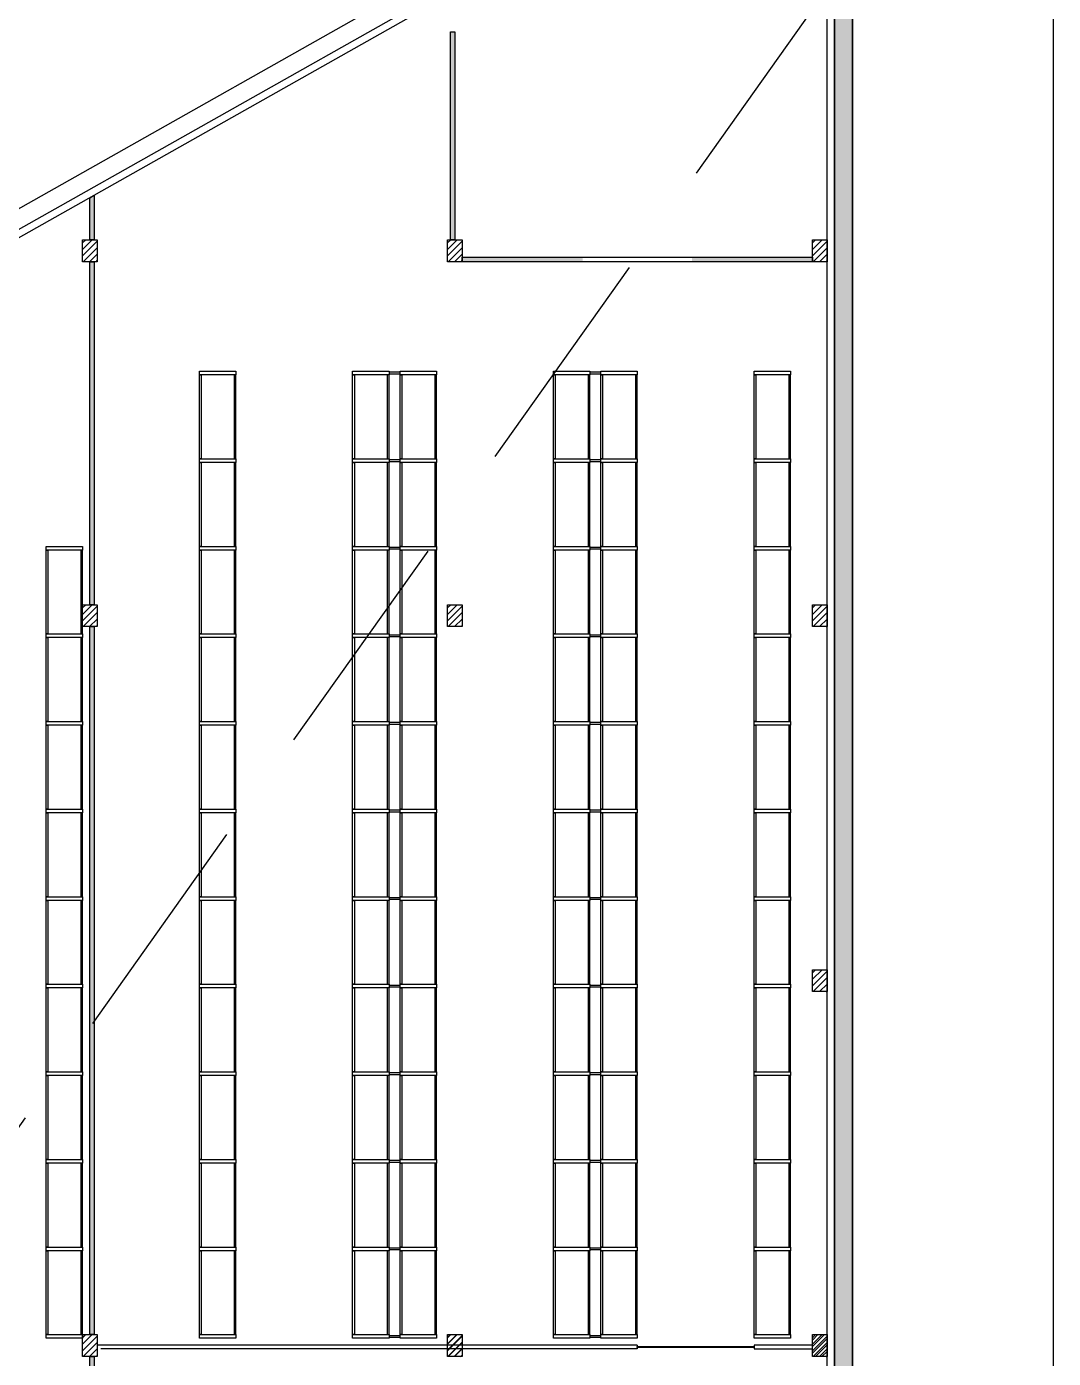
# Model space of a CAD drawing. Header units: millimetres. Extents: x 403 to 619, y 594 to 709.
# Drawn here: x 591.36 to 619.49, y 634.37 to 670.86 of the extents above; entities that cross this region are included whole.
import ezdxf

# ---------------------------------------------------------------- set-up
doc = ezdxf.new("R2010")
doc.units = ezdxf.units.MM
doc.linetypes.add('HIDDEN', pattern=[9.525, 6.35, -3.175])
for name, color, linetype in [('BASTIDOR', 5, 'Continuous'), ('Cortina Frigorífica', 252, 'Continuous'), ('COTAS', 6, 'Continuous'), ('Hatch', 252, 'Continuous'), ('LARGUERO', 30, 'Continuous'), ('UB', 1, 'Continuous')]:
    doc.layers.add(name, color=color, linetype=linetype)

# ---------------------------------------------------------------- blocks, each defined once
blk = doc.blocks.new('A$C3E6B7836')
h = blk.add_hatch()
h.set_pattern_fill('ANSI31', color=256, style=0)
h.set_pattern_definition([(45, (-13.37838, -34.88476), (-0.08838835, 0.08838835), [])])
h.paths.add_polyline_path([(-0.2, -0.3), (-0.2, 0.3), (0.2, 0.3), (0.2, -0.3)])
blk.add_lwpolyline([(-0.2, -0.3), (-0.2, 0.3), (0.2, 0.3), (0.2, -0.3), (-0.2, -0.3)])

msp = doc.modelspace()

# ---------------------------------------------------------------- hatches: boundary and pattern name
msp.add_hatch(color=1).paths.add_polyline_path([(593.089582, 665.020915), (593.089582, 666.174649), (593.209582, 666.242391), (593.209582, 665.020915)])
h = msp.add_hatch()
h.set_pattern_fill('ANSI31', color=253, style=0)
h.set_pattern_definition([(45, (579.71121, 629.83616), (-0.08838835, 0.08838835), [])])
h.paths.add_polyline_path([(592.889582, 664.420915), (592.889582, 665.020915), (593.289582, 665.020915), (593.289582, 664.420915)])
h = msp.add_hatch()
h.set_pattern_fill('ANSI31', color=253, style=0)
h.set_pattern_definition([(45, (589.71121, 629.83616), (-0.08838835, 0.08838835), [])])
h.paths.add_polyline_path([(602.889582, 664.420915), (602.889582, 665.020915), (603.289582, 665.020915), (603.289582, 664.420915)])
h = msp.add_hatch()
h.set_pattern_fill('ANSI31', color=253, style=0)
h.set_pattern_definition([(45, (599.71121, 629.83616), (-0.08838835, 0.08838835), [])])
h.paths.add_polyline_path([(612.889582, 664.420915), (612.889582, 665.020915), (613.289582, 665.020915), (613.289582, 664.420915)])
h = msp.add_hatch()
h.set_pattern_fill('ANSI31', color=253, style=0)
h.set_pattern_definition([(45, (589.71121, 619.83616), (-0.08838835, 0.08838835), [])])
h.paths.add_polyline_path([(602.889582, 654.420915), (602.889582, 655.020915), (603.289582, 655.020915), (603.289582, 654.420915)])
h = msp.add_hatch()
h.set_pattern_fill('ANSI31', color=253, style=0)
h.set_pattern_definition([(45, (599.71121, 619.83616), (-0.08838835, 0.08838835), [])])
h.paths.add_polyline_path([(612.889582, 654.420915), (612.889582, 655.020915), (613.289582, 655.020915), (613.289582, 654.420915)])
h = msp.add_hatch()
h.set_pattern_fill('ANSI31', color=253, style=0)
h.set_pattern_definition([(45, (599.71121, 609.83616), (-0.08838835, 0.08838835), [])])
h.paths.add_polyline_path([(612.889582, 644.420915), (612.889582, 645.020915), (613.289582, 645.020915), (613.289582, 644.420915)])
h = msp.add_hatch()
h.set_pattern_fill('ANSI31', color=253, style=0)
h.set_pattern_definition([(45, (589.71121, 599.83616), (-0.08838835, 0.08838835), [])])
h.paths.add_polyline_path([(602.889582, 634.420915), (602.889582, 635.020915), (603.289582, 635.020915), (603.289582, 634.420915)])
h = msp.add_hatch()
h.set_pattern_fill('ANSI31', color=253, style=0)
h.set_pattern_definition([(45, (599.71121, 599.83616), (-0.08838835, 0.08838835), [])])
h.paths.add_polyline_path([(612.889582, 634.420915), (612.889582, 635.020915), (613.289582, 635.020915), (613.289582, 634.420915)])
at = {"layer": 'BASTIDOR'}
for points in [[(602.969582, 665.020915), (602.969582, 670.720915), (603.089582, 670.720915), (603.089582, 665.020915)], [(593.089582, 655.020915), (593.089582, 664.420915), (593.209582, 664.420915), (593.209582, 655.020915)], [(593.089582, 635.020915), (593.089582, 654.420915), (593.209582, 654.420915), (593.209582, 635.020915)], [(593.089582, 615.020915), (593.089582, 634.420915), (593.209582, 634.420915), (593.209582, 615.020915)]]:
    msp.add_hatch(color=253, dxfattribs=at).paths.add_polyline_path(points)
h = msp.add_hatch(color=253, dxfattribs=at)
h.paths.add_polyline_path([(606.589582, 664.420915), (606.589582, 664.540915), (603.289582, 664.540915), (603.289582, 664.420915)])
h.paths.add_polyline_path([(609.589582, 664.540915), (609.589582, 664.420915), (612.889582, 664.420915), (612.889582, 664.540915)])
h = msp.add_hatch(dxfattribs=at)
h.set_pattern_fill('ANSI31', color=253, style=0)
h.set_pattern_definition([(45, (579.71121, 619.83616), (-0.08838835, 0.08838835), [])])
h.paths.add_polyline_path([(592.889582, 654.420915), (592.889582, 655.020915), (593.289582, 655.020915), (593.289582, 654.420915)])
at = {"layer": 'Hatch'}
h = msp.add_hatch(color=256, dxfattribs=at)
h.dxf.hatch_style = 1
h.paths.add_polyline_path([(610.589582, 603.720915), (610.589582, 604.220915), (613.489582, 604.220915), (613.489582, 672.320915), (610.873271, 672.320915), (610.873271, 672.820915), (613.989582, 672.820915), (613.989582, 603.720915)])

# ---------------------------------------------------------------- linework, layer by layer
at = {"color": 253}
for p, q in [((619.489582, 594.220915), (619.489582, 692.790915)), ((613.989582, 603.720915), (613.989582, 672.820915)), ((603.570414, 672.320915), (589.894007, 664.600363)), ((613.489582, 604.220915), (613.489582, 672.320915)), ((603.622967, 672.120915), (589.992326, 664.426198)), ((613.289582, 604.420915), (613.289582, 672.120915)), ((613.089582, 634.420915), (612.889582, 634.420915))]:
    msp.add_line(p, q, dxfattribs=at)
at = {"color": 1}
msp.add_line((613.089582, 634.420915), (612.889582, 634.420915), dxfattribs=at)
at = {"color": 253}
for points in [[(603.439029, 672.820915), (538.789582, 636.325259)], [(592.889582, 664.420915), (592.889582, 665.020915), (593.289582, 665.020915), (593.289582, 664.420915), (592.889582, 664.420915)], [(602.889582, 664.420915), (602.889582, 665.020915), (603.289582, 665.020915), (603.289582, 664.420915), (602.889582, 664.420915)], [(612.889582, 664.420915), (612.889582, 665.020915), (613.289582, 665.020915), (613.289582, 664.420915), (612.889582, 664.420915)], [(602.889582, 654.420915), (602.889582, 655.020915), (603.289582, 655.020915), (603.289582, 654.420915), (602.889582, 654.420915)], [(612.889582, 654.420915), (612.889582, 655.020915), (613.289582, 655.020915), (613.289582, 654.420915), (612.889582, 654.420915)], [(612.889582, 644.420915), (612.889582, 645.020915), (613.289582, 645.020915), (613.289582, 644.420915), (612.889582, 644.420915)], [(602.889582, 634.420915), (602.889582, 635.020915), (603.289582, 635.020915), (603.289582, 634.420915), (602.889582, 634.420915)], [(612.889582, 634.420915), (612.889582, 635.020915), (613.289582, 635.020915), (613.289582, 634.420915), (612.889582, 634.420915)]]:
    msp.add_lwpolyline(points, dxfattribs=at)
for points in [[(610.589582, 603.720915), (610.589582, 604.220915), (613.489582, 604.220915), (613.489582, 672.320915), (610.873271, 672.320915), (610.873271, 672.820915), (613.989582, 672.820915), (613.989582, 603.720915), (610.589582, 603.720915), (610.589582, 604.220915)], [(613.489582, 672.320915), (613.489582, 604.220915), (610.589582, 604.220915), (610.589582, 604.420915), (613.289582, 604.420915), (613.289582, 672.120915)], [(594.727743, 634.73296), (593.289582, 634.73296), (593.289582, 634.63296)], [(593.927743, 634.63296), (593.389582, 634.63296)], [(608.089582, 634.63296), (593.927743, 634.63296)], [(608.089582, 634.73296), (594.727743, 634.73296)], [(608.089582, 634.73296), (608.089582, 634.63296)], [(611.289582, 634.63296), (612.889582, 634.63296), (612.889582, 634.73296), (611.289582, 634.73296)], [(611.289582, 634.73296), (611.289582, 634.63296)]]:
    msp.add_lwpolyline(points)
at = {"color": 1}
msp.add_lwpolyline([(593.089582, 665.020915), (593.089582, 666.174649), (593.209582, 666.242391), (593.209582, 665.020915), (593.089582, 665.020915)], dxfattribs=at)
at = {"layer": 'BASTIDOR', "color": 253}
for p, q in [((591.889582, 634.920915), (591.889582, 635.020915)), ((591.889582, 635.020915), (592.889582, 635.020915)), ((592.889582, 635.020915), (592.889582, 634.920915)), ((592.889582, 634.420915), (592.889582, 635.020915)), ((592.889582, 635.020915), (593.289582, 635.020915)), ((592.889582, 634.934842), (592.975655, 635.020915)), ((592.889582, 634.758065), (593.152432, 635.020915)), ((592.889582, 634.581289), (593.289582, 634.981289)), ((593.289582, 635.020915), (593.289582, 634.420915)), ((596.089582, 634.920915), (596.089582, 635.020915)), ((596.089582, 635.020915), (597.089582, 635.020915)), ((597.089582, 635.020915), (597.089582, 634.920915)), ((600.289582, 634.920915), (600.289582, 635.020915)), ((600.289582, 635.020915), (601.289582, 635.020915)), ((601.289582, 635.020915), (601.289582, 634.920915)), ((601.589582, 634.990915), (601.289582, 634.990915)), ((601.289582, 634.990915), (601.289582, 634.950915)), ((601.589582, 634.920915), (601.589582, 635.020915)), ((601.589582, 635.020915), (602.589582, 635.020915)), ((601.589582, 634.950915), (601.589582, 634.990915)), ((602.589582, 635.020915), (602.589582, 634.920915)), ((592.889582, 634.920915), (591.889582, 634.920915)), ((592.905985, 634.420915), (593.289582, 634.804512)), ((593.082762, 634.420915), (593.289582, 634.627735)), ((597.089582, 634.920915), (596.089582, 634.920915)), ((601.289582, 634.920915), (600.289582, 634.920915)), ((601.289582, 634.950915), (601.589582, 634.950915)), ((602.589582, 634.920915), (601.589582, 634.920915)), ((593.289582, 634.420915), (592.889582, 634.420915)), ((593.089582, 615.020915), (593.089582, 634.420915)), ((593.089582, 634.420915), (593.209582, 634.420915)), ((593.209582, 634.420915), (593.209582, 615.020915)), ((593.259539, 634.420915), (593.289582, 634.450959))]:
    msp.add_line(p, q, dxfattribs=at)
for points in [[(602.969582, 665.020915), (602.969582, 670.720915), (603.089582, 670.720915), (603.089582, 665.020915), (602.969582, 665.020915)], [(603.289582, 664.540915), (612.889582, 664.540915), (612.889582, 664.420915), (603.289582, 664.420915), (603.289582, 664.540915)], [(593.089582, 655.020915), (593.089582, 664.420915), (593.209582, 664.420915), (593.209582, 655.020915), (593.089582, 655.020915)], [(592.889582, 654.420915), (592.889582, 655.020915), (593.289582, 655.020915), (593.289582, 654.420915), (592.889582, 654.420915)], [(593.089582, 635.020915), (593.089582, 654.420915), (593.209582, 654.420915), (593.209582, 635.020915), (593.089582, 635.020915)]]:
    msp.add_lwpolyline(points, dxfattribs=at)
for points in [[(597.089582, 661.420915), (597.089582, 661.320915), (596.089582, 661.320915), (596.089582, 661.420915)], [(601.289582, 661.420915), (601.289582, 661.320915), (600.289582, 661.320915), (600.289582, 661.420915)], [(602.589582, 661.420915), (602.589582, 661.320915), (601.589582, 661.320915), (601.589582, 661.420915)], [(606.789582, 661.420915), (606.789582, 661.320915), (605.789582, 661.320915), (605.789582, 661.420915)], [(608.089582, 661.420915), (608.089582, 661.320915), (607.089582, 661.320915), (607.089582, 661.420915)], [(612.289582, 661.420915), (612.289582, 661.320915), (611.289582, 661.320915), (611.289582, 661.420915)], [(597.089582, 659.020915), (597.089582, 658.920915), (596.089582, 658.920915), (596.089582, 659.020915)], [(601.289582, 659.020915), (601.289582, 658.920915), (600.289582, 658.920915), (600.289582, 659.020915)], [(602.589582, 659.020915), (602.589582, 658.920915), (601.589582, 658.920915), (601.589582, 659.020915)], [(606.789582, 659.020915), (606.789582, 658.920915), (605.789582, 658.920915), (605.789582, 659.020915)], [(608.089582, 659.020915), (608.089582, 658.920915), (607.089582, 658.920915), (607.089582, 659.020915)], [(612.289582, 659.020915), (612.289582, 658.920915), (611.289582, 658.920915), (611.289582, 659.020915)], [(592.889582, 656.620915), (592.889582, 656.520915), (591.889582, 656.520915), (591.889582, 656.620915)], [(591.939582, 656.520915), (591.939582, 654.220915), (591.889582, 654.220915), (591.889582, 656.520915)], [(592.839582, 656.520915), (592.839582, 654.220915), (592.889582, 654.220915), (592.889582, 656.520915)], [(597.089582, 656.620915), (597.089582, 656.520915), (596.089582, 656.520915), (596.089582, 656.620915)], [(596.139582, 656.520915), (596.139582, 654.220915), (596.089582, 654.220915), (596.089582, 656.520915)], [(597.039582, 656.520915), (597.039582, 654.220915), (597.089582, 654.220915), (597.089582, 656.520915)], [(601.289582, 656.620915), (601.289582, 656.520915), (600.289582, 656.520915), (600.289582, 656.620915)], [(602.589582, 656.620915), (602.589582, 656.520915), (601.589582, 656.520915), (601.589582, 656.620915)], [(606.789582, 656.620915), (606.789582, 656.520915), (605.789582, 656.520915), (605.789582, 656.620915)], [(608.089582, 656.620915), (608.089582, 656.520915), (607.089582, 656.520915), (607.089582, 656.620915)], [(612.289582, 656.620915), (612.289582, 656.520915), (611.289582, 656.520915), (611.289582, 656.620915)], [(592.889582, 654.220915), (592.889582, 654.120915), (591.889582, 654.120915), (591.889582, 654.220915)], [(592.889582, 654.220915), (592.889582, 654.120915), (591.889582, 654.120915), (591.889582, 654.220915)], [(591.939582, 654.120915), (591.939582, 651.820915), (591.889582, 651.820915), (591.889582, 654.120915)], [(592.839582, 654.120915), (592.839582, 651.820915), (592.889582, 651.820915), (592.889582, 654.120915)], [(597.089582, 654.220915), (597.089582, 654.120915), (596.089582, 654.120915), (596.089582, 654.220915)], [(597.089582, 654.220915), (597.089582, 654.120915), (596.089582, 654.120915), (596.089582, 654.220915)], [(596.139582, 654.120915), (596.139582, 651.820915), (596.089582, 651.820915), (596.089582, 654.120915)], [(597.039582, 654.120915), (597.039582, 651.820915), (597.089582, 651.820915), (597.089582, 654.120915)], [(601.289582, 654.220915), (601.289582, 654.120915), (600.289582, 654.120915), (600.289582, 654.220915)], [(601.289582, 654.220915), (601.289582, 654.120915), (600.289582, 654.120915), (600.289582, 654.220915)], [(602.589582, 654.220915), (602.589582, 654.120915), (601.589582, 654.120915), (601.589582, 654.220915)], [(602.589582, 654.220915), (602.589582, 654.120915), (601.589582, 654.120915), (601.589582, 654.220915)], [(606.789582, 654.220915), (606.789582, 654.120915), (605.789582, 654.120915), (605.789582, 654.220915)], [(606.789582, 654.220915), (606.789582, 654.120915), (605.789582, 654.120915), (605.789582, 654.220915)], [(608.089582, 654.220915), (608.089582, 654.120915), (607.089582, 654.120915), (607.089582, 654.220915)], [(608.089582, 654.220915), (608.089582, 654.120915), (607.089582, 654.120915), (607.089582, 654.220915)], [(612.289582, 654.220915), (612.289582, 654.120915), (611.289582, 654.120915), (611.289582, 654.220915)], [(612.289582, 654.220915), (612.289582, 654.120915), (611.289582, 654.120915), (611.289582, 654.220915)], [(592.889582, 651.820915), (592.889582, 651.720915), (591.889582, 651.720915), (591.889582, 651.820915)], [(597.089582, 651.820915), (597.089582, 651.720915), (596.089582, 651.720915), (596.089582, 651.820915)], [(601.289582, 651.820915), (601.289582, 651.720915), (600.289582, 651.720915), (600.289582, 651.820915)], [(602.589582, 651.820915), (602.589582, 651.720915), (601.589582, 651.720915), (601.589582, 651.820915)], [(606.789582, 651.820915), (606.789582, 651.720915), (605.789582, 651.720915), (605.789582, 651.820915)], [(608.089582, 651.820915), (608.089582, 651.720915), (607.089582, 651.720915), (607.089582, 651.820915)], [(612.289582, 651.820915), (612.289582, 651.720915), (611.289582, 651.720915), (611.289582, 651.820915)], [(591.939582, 651.720915), (591.939582, 649.420915), (591.889582, 649.420915), (591.889582, 651.720915)], [(592.839582, 651.720915), (592.839582, 649.420915), (592.889582, 649.420915), (592.889582, 651.720915)], [(596.139582, 651.720915), (596.139582, 649.420915), (596.089582, 649.420915), (596.089582, 651.720915)], [(597.039582, 651.720915), (597.039582, 649.420915), (597.089582, 649.420915), (597.089582, 651.720915)], [(592.889582, 649.420915), (592.889582, 649.320915), (591.889582, 649.320915), (591.889582, 649.420915)], [(591.939582, 649.320915), (591.939582, 647.020915), (591.889582, 647.020915), (591.889582, 649.320915)], [(592.839582, 649.320915), (592.839582, 647.020915), (592.889582, 647.020915), (592.889582, 649.320915)], [(597.089582, 649.420915), (597.089582, 649.320915), (596.089582, 649.320915), (596.089582, 649.420915)], [(596.139582, 649.320915), (596.139582, 647.020915), (596.089582, 647.020915), (596.089582, 649.320915)], [(597.039582, 649.320915), (597.039582, 647.020915), (597.089582, 647.020915), (597.089582, 649.320915)], [(601.289582, 649.420915), (601.289582, 649.320915), (600.289582, 649.320915), (600.289582, 649.420915)], [(602.589582, 649.420915), (602.589582, 649.320915), (601.589582, 649.320915), (601.589582, 649.420915)], [(606.789582, 649.420915), (606.789582, 649.320915), (605.789582, 649.320915), (605.789582, 649.420915)], [(608.089582, 649.420915), (608.089582, 649.320915), (607.089582, 649.320915), (607.089582, 649.420915)], [(612.289582, 649.420915), (612.289582, 649.320915), (611.289582, 649.320915), (611.289582, 649.420915)], [(592.889582, 647.020915), (592.889582, 646.920915), (591.889582, 646.920915), (591.889582, 647.020915)], [(597.089582, 647.020915), (597.089582, 646.920915), (596.089582, 646.920915), (596.089582, 647.020915)], [(601.289582, 647.020915), (601.289582, 646.920915), (600.289582, 646.920915), (600.289582, 647.020915)], [(602.589582, 647.020915), (602.589582, 646.920915), (601.589582, 646.920915), (601.589582, 647.020915)], [(606.789582, 647.020915), (606.789582, 646.920915), (605.789582, 646.920915), (605.789582, 647.020915)], [(608.089582, 647.020915), (608.089582, 646.920915), (607.089582, 646.920915), (607.089582, 647.020915)], [(612.289582, 647.020915), (612.289582, 646.920915), (611.289582, 646.920915), (611.289582, 647.020915)], [(591.939582, 646.920915), (591.939582, 644.620915), (591.889582, 644.620915), (591.889582, 646.920915)], [(592.839582, 646.920915), (592.839582, 644.620915), (592.889582, 644.620915), (592.889582, 646.920915)], [(596.139582, 646.920915), (596.139582, 644.620915), (596.089582, 644.620915), (596.089582, 646.920915)], [(597.039582, 646.920915), (597.039582, 644.620915), (597.089582, 644.620915), (597.089582, 646.920915)], [(592.889582, 644.620915), (592.889582, 644.520915), (591.889582, 644.520915), (591.889582, 644.620915)], [(591.939582, 644.520915), (591.939582, 642.220915), (591.889582, 642.220915), (591.889582, 644.520915)], [(592.839582, 644.520915), (592.839582, 642.220915), (592.889582, 642.220915), (592.889582, 644.520915)], [(597.089582, 644.620915), (597.089582, 644.520915), (596.089582, 644.520915), (596.089582, 644.620915)], [(596.139582, 644.520915), (596.139582, 642.220915), (596.089582, 642.220915), (596.089582, 644.520915)], [(597.039582, 644.520915), (597.039582, 642.220915), (597.089582, 642.220915), (597.089582, 644.520915)], [(601.289582, 644.620915), (601.289582, 644.520915), (600.289582, 644.520915), (600.289582, 644.620915)], [(602.589582, 644.620915), (602.589582, 644.520915), (601.589582, 644.520915), (601.589582, 644.620915)], [(606.789582, 644.620915), (606.789582, 644.520915), (605.789582, 644.520915), (605.789582, 644.620915)], [(608.089582, 644.620915), (608.089582, 644.520915), (607.089582, 644.520915), (607.089582, 644.620915)], [(612.289582, 644.620915), (612.289582, 644.520915), (611.289582, 644.520915), (611.289582, 644.620915)], [(592.889582, 642.220915), (592.889582, 642.120915), (591.889582, 642.120915), (591.889582, 642.220915)], [(591.939582, 642.120915), (591.939582, 639.820915), (591.889582, 639.820915), (591.889582, 642.120915)], [(592.839582, 642.120915), (592.839582, 639.820915), (592.889582, 639.820915), (592.889582, 642.120915)], [(597.089582, 642.220915), (597.089582, 642.120915), (596.089582, 642.120915), (596.089582, 642.220915)], [(596.139582, 642.120915), (596.139582, 639.820915), (596.089582, 639.820915), (596.089582, 642.120915)], [(597.039582, 642.120915), (597.039582, 639.820915), (597.089582, 639.820915), (597.089582, 642.120915)], [(601.289582, 642.220915), (601.289582, 642.120915), (600.289582, 642.120915), (600.289582, 642.220915)], [(600.339582, 642.120915), (600.339582, 639.820915), (600.289582, 639.820915), (600.289582, 642.120915)], [(601.239582, 642.120915), (601.239582, 639.820915), (601.289582, 639.820915), (601.289582, 642.120915)], [(602.589582, 642.220915), (602.589582, 642.120915), (601.589582, 642.120915), (601.589582, 642.220915)], [(601.639582, 642.120915), (601.639582, 639.820915), (601.589582, 639.820915), (601.589582, 642.120915)], [(606.789582, 642.220915), (606.789582, 642.120915), (605.789582, 642.120915), (605.789582, 642.220915)], [(608.089582, 642.220915), (608.089582, 642.120915), (607.089582, 642.120915), (607.089582, 642.220915)], [(612.289582, 642.220915), (612.289582, 642.120915), (611.289582, 642.120915), (611.289582, 642.220915)], [(592.889582, 639.820915), (592.889582, 639.720915), (591.889582, 639.720915), (591.889582, 639.820915)], [(591.939582, 639.720915), (591.939582, 637.420915), (591.889582, 637.420915), (591.889582, 639.720915)], [(592.839582, 639.720915), (592.839582, 637.420915), (592.889582, 637.420915), (592.889582, 639.720915)], [(597.089582, 639.820915), (597.089582, 639.720915), (596.089582, 639.720915), (596.089582, 639.820915)], [(596.139582, 639.720915), (596.139582, 637.420915), (596.089582, 637.420915), (596.089582, 639.720915)], [(597.039582, 639.720915), (597.039582, 637.420915), (597.089582, 637.420915), (597.089582, 639.720915)], [(601.289582, 639.820915), (601.289582, 639.720915), (600.289582, 639.720915), (600.289582, 639.820915)], [(600.339582, 639.720915), (600.339582, 637.420915), (600.289582, 637.420915), (600.289582, 639.720915)], [(601.239582, 639.720915), (601.239582, 637.420915), (601.289582, 637.420915), (601.289582, 639.720915)], [(601.589582, 639.750915), (601.589582, 639.790915), (601.289582, 639.790915), (601.289582, 639.750915)], [(602.589582, 639.820915), (602.589582, 639.720915), (601.589582, 639.720915), (601.589582, 639.820915)], [(601.639582, 639.720915), (601.639582, 637.420915), (601.589582, 637.420915), (601.589582, 639.720915)], [(606.789582, 639.820915), (606.789582, 639.720915), (605.789582, 639.720915), (605.789582, 639.820915)], [(608.089582, 639.820915), (608.089582, 639.720915), (607.089582, 639.720915), (607.089582, 639.820915)], [(612.289582, 639.820915), (612.289582, 639.720915), (611.289582, 639.720915), (611.289582, 639.820915)], [(592.889582, 637.420915), (592.889582, 637.320915), (591.889582, 637.320915), (591.889582, 637.420915)], [(591.939582, 637.320915), (591.939582, 635.020915), (591.889582, 635.020915), (591.889582, 637.320915)], [(592.839582, 637.320915), (592.839582, 635.020915), (592.889582, 635.020915), (592.889582, 637.320915)], [(597.089582, 637.420915), (597.089582, 637.320915), (596.089582, 637.320915), (596.089582, 637.420915)], [(596.139582, 637.320915), (596.139582, 635.020915), (596.089582, 635.020915), (596.089582, 637.320915)], [(597.039582, 637.320915), (597.039582, 635.020915), (597.089582, 635.020915), (597.089582, 637.320915)], [(601.289582, 637.420915), (601.289582, 637.320915), (600.289582, 637.320915), (600.289582, 637.420915)], [(600.339582, 637.320915), (600.339582, 635.020915), (600.289582, 635.020915), (600.289582, 637.320915)], [(601.239582, 637.320915), (601.239582, 635.020915), (601.289582, 635.020915), (601.289582, 637.320915)], [(601.589582, 637.350915), (601.589582, 637.390915), (601.289582, 637.390915), (601.289582, 637.350915)], [(602.589582, 637.420915), (602.589582, 637.320915), (601.589582, 637.320915), (601.589582, 637.420915)], [(601.639582, 637.320915), (601.639582, 635.020915), (601.589582, 635.020915), (601.589582, 637.320915)], [(606.789582, 637.420915), (606.789582, 637.320915), (605.789582, 637.320915), (605.789582, 637.420915)], [(608.089582, 637.420915), (608.089582, 637.320915), (607.089582, 637.320915), (607.089582, 637.420915)], [(612.289582, 637.420915), (612.289582, 637.320915), (611.289582, 637.320915), (611.289582, 637.420915)], [(606.789582, 635.020915), (606.789582, 634.920915), (605.789582, 634.920915), (605.789582, 635.020915)], [(608.089582, 635.020915), (608.089582, 634.920915), (607.089582, 634.920915), (607.089582, 635.020915)], [(612.289582, 635.020915), (612.289582, 634.920915), (611.289582, 634.920915), (611.289582, 635.020915)]]:
    msp.add_lwpolyline(points, close=True, dxfattribs=at)
at = {"layer": 'BASTIDOR'}
for points in [[(597.089582, 635.020915), (597.089582, 634.920915), (596.089582, 634.920915), (596.089582, 635.020915)], [(601.289582, 635.020915), (601.289582, 634.920915), (600.289582, 634.920915), (600.289582, 635.020915)], [(602.589582, 635.020915), (602.589582, 634.920915), (601.589582, 634.920915), (601.589582, 635.020915)], [(606.789582, 635.020915), (606.789582, 634.920915), (605.789582, 634.920915), (605.789582, 635.020915)], [(608.089582, 635.020915), (608.089582, 634.920915), (607.089582, 634.920915), (607.089582, 635.020915)], [(612.289582, 635.020915), (612.289582, 634.920915), (611.289582, 634.920915), (611.289582, 635.020915)]]:
    msp.add_lwpolyline(points, close=True, dxfattribs=at)
at = {"layer": 'Cortina Frigorífica'}
msp.add_lwpolyline([(608.089582, 634.67046), (608.089582, 634.69546), (611.289582, 634.69546), (611.289582, 634.67046)], close=True, dxfattribs=at)
at = {"layer": 'COTAS', "linetype": 'HIDDEN'}
msp.add_line((565.589582, 604.720915), (612.889582, 671.320915), dxfattribs=at)
at = {"layer": 'LARGUERO', "color": 253}
for points in [[(596.139582, 661.320915), (596.139582, 659.020915), (596.089582, 659.020915), (596.089582, 661.320915)], [(597.039582, 661.320915), (597.039582, 659.020915), (597.089582, 659.020915), (597.089582, 661.320915)], [(600.339582, 661.320915), (600.339582, 659.020915), (600.289582, 659.020915), (600.289582, 661.320915)], [(601.239582, 661.320915), (601.239582, 659.020915), (601.289582, 659.020915), (601.289582, 661.320915)], [(601.639582, 661.320915), (601.639582, 659.020915), (601.589582, 659.020915), (601.589582, 661.320915)], [(602.539582, 661.320915), (602.539582, 659.020915), (602.589582, 659.020915), (602.589582, 661.320915)], [(605.839582, 661.320915), (605.839582, 659.020915), (605.789582, 659.020915), (605.789582, 661.320915)], [(606.739582, 661.320915), (606.739582, 659.020915), (606.789582, 659.020915), (606.789582, 661.320915)], [(607.139582, 661.320915), (607.139582, 659.020915), (607.089582, 659.020915), (607.089582, 661.320915)], [(608.039582, 661.320915), (608.039582, 659.020915), (608.089582, 659.020915), (608.089582, 661.320915)], [(611.339582, 661.320915), (611.339582, 659.020915), (611.289582, 659.020915), (611.289582, 661.320915)], [(612.239582, 661.320915), (612.239582, 659.020915), (612.289582, 659.020915), (612.289582, 661.320915)], [(596.139582, 658.920915), (596.139582, 656.620915), (596.089582, 656.620915), (596.089582, 658.920915)], [(597.039582, 658.920915), (597.039582, 656.620915), (597.089582, 656.620915), (597.089582, 658.920915)], [(600.339582, 658.920915), (600.339582, 656.620915), (600.289582, 656.620915), (600.289582, 658.920915)], [(601.239582, 658.920915), (601.239582, 656.620915), (601.289582, 656.620915), (601.289582, 658.920915)], [(601.639582, 658.920915), (601.639582, 656.620915), (601.589582, 656.620915), (601.589582, 658.920915)], [(602.539582, 658.920915), (602.539582, 656.620915), (602.589582, 656.620915), (602.589582, 658.920915)], [(605.839582, 658.920915), (605.839582, 656.620915), (605.789582, 656.620915), (605.789582, 658.920915)], [(606.739582, 658.920915), (606.739582, 656.620915), (606.789582, 656.620915), (606.789582, 658.920915)], [(607.139582, 658.920915), (607.139582, 656.620915), (607.089582, 656.620915), (607.089582, 658.920915)], [(608.039582, 658.920915), (608.039582, 656.620915), (608.089582, 656.620915), (608.089582, 658.920915)], [(611.339582, 658.920915), (611.339582, 656.620915), (611.289582, 656.620915), (611.289582, 658.920915)], [(612.239582, 658.920915), (612.239582, 656.620915), (612.289582, 656.620915), (612.289582, 658.920915)], [(600.339582, 656.520915), (600.339582, 654.220915), (600.289582, 654.220915), (600.289582, 656.520915)], [(601.239582, 656.520915), (601.239582, 654.220915), (601.289582, 654.220915), (601.289582, 656.520915)], [(601.639582, 656.520915), (601.639582, 654.220915), (601.589582, 654.220915), (601.589582, 656.520915)], [(602.539582, 656.520915), (602.539582, 654.220915), (602.589582, 654.220915), (602.589582, 656.520915)], [(605.839582, 656.520915), (605.839582, 654.220915), (605.789582, 654.220915), (605.789582, 656.520915)], [(606.739582, 656.520915), (606.739582, 654.220915), (606.789582, 654.220915), (606.789582, 656.520915)], [(607.139582, 656.520915), (607.139582, 654.220915), (607.089582, 654.220915), (607.089582, 656.520915)], [(608.039582, 656.520915), (608.039582, 654.220915), (608.089582, 654.220915), (608.089582, 656.520915)], [(611.339582, 656.520915), (611.339582, 654.220915), (611.289582, 654.220915), (611.289582, 656.520915)], [(612.239582, 656.520915), (612.239582, 654.220915), (612.289582, 654.220915), (612.289582, 656.520915)], [(600.339582, 654.120915), (600.339582, 651.820915), (600.289582, 651.820915), (600.289582, 654.120915)], [(601.239582, 654.120915), (601.239582, 651.820915), (601.289582, 651.820915), (601.289582, 654.120915)], [(601.639582, 654.120915), (601.639582, 651.820915), (601.589582, 651.820915), (601.589582, 654.120915)], [(602.539582, 654.120915), (602.539582, 651.820915), (602.589582, 651.820915), (602.589582, 654.120915)], [(605.839582, 654.120915), (605.839582, 651.820915), (605.789582, 651.820915), (605.789582, 654.120915)], [(606.739582, 654.120915), (606.739582, 651.820915), (606.789582, 651.820915), (606.789582, 654.120915)], [(607.139582, 654.120915), (607.139582, 651.820915), (607.089582, 651.820915), (607.089582, 654.120915)], [(608.039582, 654.120915), (608.039582, 651.820915), (608.089582, 651.820915), (608.089582, 654.120915)], [(611.339582, 654.120915), (611.339582, 651.820915), (611.289582, 651.820915), (611.289582, 654.120915)], [(612.239582, 654.120915), (612.239582, 651.820915), (612.289582, 651.820915), (612.289582, 654.120915)], [(600.339582, 651.720915), (600.339582, 649.420915), (600.289582, 649.420915), (600.289582, 651.720915)], [(601.239582, 651.720915), (601.239582, 649.420915), (601.289582, 649.420915), (601.289582, 651.720915)], [(601.639582, 651.720915), (601.639582, 649.420915), (601.589582, 649.420915), (601.589582, 651.720915)], [(602.539582, 651.720915), (602.539582, 649.420915), (602.589582, 649.420915), (602.589582, 651.720915)], [(605.839582, 651.720915), (605.839582, 649.420915), (605.789582, 649.420915), (605.789582, 651.720915)], [(606.739582, 651.720915), (606.739582, 649.420915), (606.789582, 649.420915), (606.789582, 651.720915)], [(607.139582, 651.720915), (607.139582, 649.420915), (607.089582, 649.420915), (607.089582, 651.720915)], [(608.039582, 651.720915), (608.039582, 649.420915), (608.089582, 649.420915), (608.089582, 651.720915)], [(611.339582, 651.720915), (611.339582, 649.420915), (611.289582, 649.420915), (611.289582, 651.720915)], [(612.239582, 651.720915), (612.239582, 649.420915), (612.289582, 649.420915), (612.289582, 651.720915)], [(600.339582, 649.320915), (600.339582, 647.020915), (600.289582, 647.020915), (600.289582, 649.320915)], [(601.239582, 649.320915), (601.239582, 647.020915), (601.289582, 647.020915), (601.289582, 649.320915)], [(601.639582, 649.320915), (601.639582, 647.020915), (601.589582, 647.020915), (601.589582, 649.320915)], [(602.539582, 649.320915), (602.539582, 647.020915), (602.589582, 647.020915), (602.589582, 649.320915)], [(605.839582, 649.320915), (605.839582, 647.020915), (605.789582, 647.020915), (605.789582, 649.320915)], [(606.739582, 649.320915), (606.739582, 647.020915), (606.789582, 647.020915), (606.789582, 649.320915)], [(607.139582, 649.320915), (607.139582, 647.020915), (607.089582, 647.020915), (607.089582, 649.320915)], [(608.039582, 649.320915), (608.039582, 647.020915), (608.089582, 647.020915), (608.089582, 649.320915)], [(611.339582, 649.320915), (611.339582, 647.020915), (611.289582, 647.020915), (611.289582, 649.320915)], [(612.239582, 649.320915), (612.239582, 647.020915), (612.289582, 647.020915), (612.289582, 649.320915)], [(600.339582, 646.920915), (600.339582, 644.620915), (600.289582, 644.620915), (600.289582, 646.920915)], [(601.239582, 646.920915), (601.239582, 644.620915), (601.289582, 644.620915), (601.289582, 646.920915)], [(601.639582, 646.920915), (601.639582, 644.620915), (601.589582, 644.620915), (601.589582, 646.920915)], [(602.539582, 646.920915), (602.539582, 644.620915), (602.589582, 644.620915), (602.589582, 646.920915)], [(605.839582, 646.920915), (605.839582, 644.620915), (605.789582, 644.620915), (605.789582, 646.920915)], [(606.739582, 646.920915), (606.739582, 644.620915), (606.789582, 644.620915), (606.789582, 646.920915)], [(607.139582, 646.920915), (607.139582, 644.620915), (607.089582, 644.620915), (607.089582, 646.920915)], [(608.039582, 646.920915), (608.039582, 644.620915), (608.089582, 644.620915), (608.089582, 646.920915)], [(611.339582, 646.920915), (611.339582, 644.620915), (611.289582, 644.620915), (611.289582, 646.920915)], [(612.239582, 646.920915), (612.239582, 644.620915), (612.289582, 644.620915), (612.289582, 646.920915)], [(600.339582, 644.520915), (600.339582, 642.220915), (600.289582, 642.220915), (600.289582, 644.520915)], [(601.239582, 644.520915), (601.239582, 642.220915), (601.289582, 642.220915), (601.289582, 644.520915)], [(601.639582, 644.520915), (601.639582, 642.220915), (601.589582, 642.220915), (601.589582, 644.520915)], [(602.539582, 644.520915), (602.539582, 642.220915), (602.589582, 642.220915), (602.589582, 644.520915)], [(605.839582, 644.520915), (605.839582, 642.220915), (605.789582, 642.220915), (605.789582, 644.520915)], [(606.739582, 644.520915), (606.739582, 642.220915), (606.789582, 642.220915), (606.789582, 644.520915)], [(607.139582, 644.520915), (607.139582, 642.220915), (607.089582, 642.220915), (607.089582, 644.520915)], [(608.039582, 644.520915), (608.039582, 642.220915), (608.089582, 642.220915), (608.089582, 644.520915)], [(611.339582, 644.520915), (611.339582, 642.220915), (611.289582, 642.220915), (611.289582, 644.520915)], [(612.239582, 644.520915), (612.239582, 642.220915), (612.289582, 642.220915), (612.289582, 644.520915)], [(602.539582, 642.120915), (602.539582, 639.820915), (602.589582, 639.820915), (602.589582, 642.120915)], [(605.839582, 642.120915), (605.839582, 639.820915), (605.789582, 639.820915), (605.789582, 642.120915)], [(606.739582, 642.120915), (606.739582, 639.820915), (606.789582, 639.820915), (606.789582, 642.120915)], [(607.139582, 642.120915), (607.139582, 639.820915), (607.089582, 639.820915), (607.089582, 642.120915)], [(608.039582, 642.120915), (608.039582, 639.820915), (608.089582, 639.820915), (608.089582, 642.120915)], [(611.339582, 642.120915), (611.339582, 639.820915), (611.289582, 639.820915), (611.289582, 642.120915)], [(612.239582, 642.120915), (612.239582, 639.820915), (612.289582, 639.820915), (612.289582, 642.120915)], [(602.539582, 639.720915), (602.539582, 637.420915), (602.589582, 637.420915), (602.589582, 639.720915)], [(605.839582, 639.720915), (605.839582, 637.420915), (605.789582, 637.420915), (605.789582, 639.720915)], [(606.739582, 639.720915), (606.739582, 637.420915), (606.789582, 637.420915), (606.789582, 639.720915)], [(607.139582, 639.720915), (607.139582, 637.420915), (607.089582, 637.420915), (607.089582, 639.720915)], [(608.039582, 639.720915), (608.039582, 637.420915), (608.089582, 637.420915), (608.089582, 639.720915)], [(611.339582, 639.720915), (611.339582, 637.420915), (611.289582, 637.420915), (611.289582, 639.720915)], [(612.239582, 639.720915), (612.239582, 637.420915), (612.289582, 637.420915), (612.289582, 639.720915)], [(602.539582, 637.320915), (602.539582, 635.020915), (602.589582, 635.020915), (602.589582, 637.320915)], [(605.839582, 637.320915), (605.839582, 635.020915), (605.789582, 635.020915), (605.789582, 637.320915)], [(606.739582, 637.320915), (606.739582, 635.020915), (606.789582, 635.020915), (606.789582, 637.320915)], [(607.139582, 637.320915), (607.139582, 635.020915), (607.089582, 635.020915), (607.089582, 637.320915)], [(608.039582, 637.320915), (608.039582, 635.020915), (608.089582, 635.020915), (608.089582, 637.320915)], [(611.339582, 637.320915), (611.339582, 635.020915), (611.289582, 635.020915), (611.289582, 637.320915)], [(612.239582, 637.320915), (612.239582, 635.020915), (612.289582, 635.020915), (612.289582, 637.320915)]]:
    msp.add_lwpolyline(points, close=True, dxfattribs=at)
at = {"layer": 'UB', "color": 253}
for points in [[(601.589582, 661.350915), (601.589582, 661.390915), (601.289582, 661.390915), (601.289582, 661.350915)], [(607.089582, 661.350915), (607.089582, 661.390915), (606.789582, 661.390915), (606.789582, 661.350915)], [(601.589582, 658.950915), (601.589582, 658.990915), (601.289582, 658.990915), (601.289582, 658.950915)], [(607.089582, 658.950915), (607.089582, 658.990915), (606.789582, 658.990915), (606.789582, 658.950915)], [(601.589582, 656.550915), (601.589582, 656.590915), (601.289582, 656.590915), (601.289582, 656.550915)], [(607.089582, 656.550915), (607.089582, 656.590915), (606.789582, 656.590915), (606.789582, 656.550915)], [(601.589582, 654.150915), (601.589582, 654.190915), (601.289582, 654.190915), (601.289582, 654.150915)], [(601.589582, 654.150915), (601.589582, 654.190915), (601.289582, 654.190915), (601.289582, 654.150915)], [(607.089582, 654.150915), (607.089582, 654.190915), (606.789582, 654.190915), (606.789582, 654.150915)], [(607.089582, 654.150915), (607.089582, 654.190915), (606.789582, 654.190915), (606.789582, 654.150915)], [(601.589582, 651.750915), (601.589582, 651.790915), (601.289582, 651.790915), (601.289582, 651.750915)], [(607.089582, 651.750915), (607.089582, 651.790915), (606.789582, 651.790915), (606.789582, 651.750915)], [(601.589582, 649.350915), (601.589582, 649.390915), (601.289582, 649.390915), (601.289582, 649.350915)], [(607.089582, 649.350915), (607.089582, 649.390915), (606.789582, 649.390915), (606.789582, 649.350915)], [(601.589582, 646.950915), (601.589582, 646.990915), (601.289582, 646.990915), (601.289582, 646.950915)], [(607.089582, 646.950915), (607.089582, 646.990915), (606.789582, 646.990915), (606.789582, 646.950915)], [(601.589582, 644.550915), (601.589582, 644.590915), (601.289582, 644.590915), (601.289582, 644.550915)], [(607.089582, 644.550915), (607.089582, 644.590915), (606.789582, 644.590915), (606.789582, 644.550915)], [(601.589582, 642.150915), (601.589582, 642.190915), (601.289582, 642.190915), (601.289582, 642.150915)], [(607.089582, 642.150915), (607.089582, 642.190915), (606.789582, 642.190915), (606.789582, 642.150915)], [(607.089582, 639.750915), (607.089582, 639.790915), (606.789582, 639.790915), (606.789582, 639.750915)], [(607.089582, 637.350915), (607.089582, 637.390915), (606.789582, 637.390915), (606.789582, 637.350915)], [(607.089582, 634.950915), (607.089582, 634.990915), (606.789582, 634.990915), (606.789582, 634.950915)]]:
    msp.add_lwpolyline(points, close=True, dxfattribs=at)
at = {"layer": 'UB'}
for points in [[(601.589582, 634.950915), (601.589582, 634.990915), (601.289582, 634.990915), (601.289582, 634.950915)], [(607.089582, 634.950915), (607.089582, 634.990915), (606.789582, 634.990915), (606.789582, 634.950915)]]:
    msp.add_lwpolyline(points, close=True, dxfattribs=at)

# ---------------------------------------------------------------- block references
for p in [(603.089582, 634.720915), (613.089582, 634.720915)]:
    msp.add_blockref('A$C3E6B7836', p)

doc.saveas('drawing.dxf')
